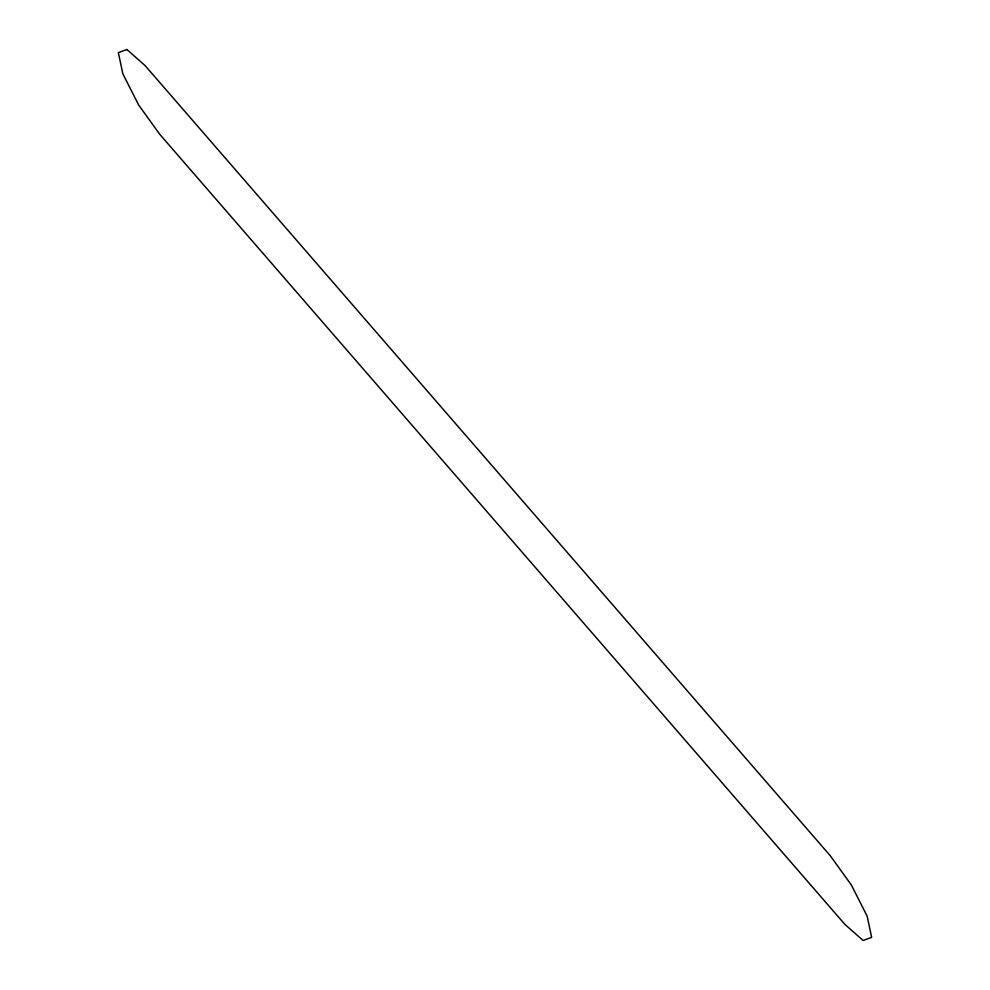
<?xml version="1.0" encoding="UTF-8"?>
<svg xmlns="http://www.w3.org/2000/svg" width="990" height="990" viewBox="0 0 990 990"><rect width="100%" height="100%" fill="white"/><g stroke="black" fill="none" stroke-linecap="round" stroke-linejoin="round"><path stroke-width="1.49" d="M126.856 49.5L118.355 52.643L122.859 73.854L138.662 105.027L159.712 134.256L844.866 924.375L863.144 940.5L871.646 937.357L867.141 916.146L851.338 884.973L830.288 855.744L145.134 65.625L126.856 49.5"/></g></svg>
